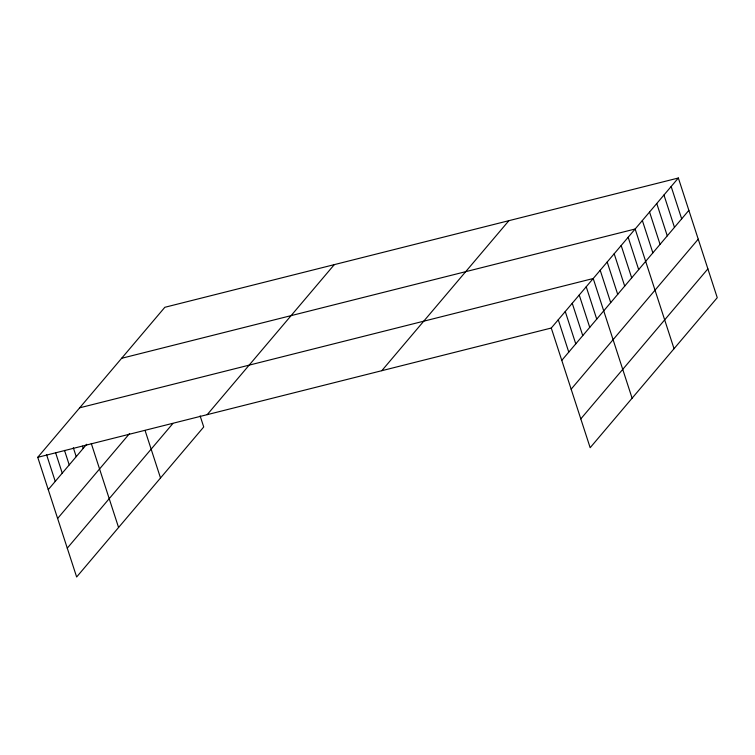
<?xml version="1.0" encoding="UTF-8"?>
<svg xmlns="http://www.w3.org/2000/svg" width="755" height="755" viewBox="0 0 755 755"><rect width="100%" height="100%" fill="white"/><g stroke="black" fill="none" stroke-linecap="round" stroke-linejoin="round"><path stroke-width="1.13" d="M200.122 415.892L203.727 426.971L76.642 576.99L37.75 457.313L164.835 307.294L678.358 178.01L717.25 297.687L590.165 447.706L551.273 328.029L678.358 178.01M48.254 489.646L86.702 444.27M57.625 518.468L129.615 433.493M67.27 548.168L172.753 423.659M207.21 414.646L334.305 264.627M381.813 370.686L508.898 220.668M561.786 360.371L688.871 210.352M571.148 389.193L698.233 239.175M580.793 418.883L707.888 268.865M121.63 358.295L635.153 229.01L674.036 348.697M79.69 407.804L593.213 278.519L632.105 398.206M37.75 457.313L551.273 328.029M671.157 186.513L681.671 218.856M663.956 195.007L674.47 227.349M656.756 203.51L667.269 235.853M649.555 212.013L660.068 244.356M642.354 220.517L652.867 252.859M628.16 237.268L638.673 269.611M621.176 245.517L631.68 277.859M614.183 253.765L624.696 286.107M607.19 262.013L617.703 294.356M600.206 270.271L610.71 302.613M586.22 286.768L596.733 319.11M579.236 295.026L589.74 327.359M572.243 303.274L582.756 335.616M565.259 311.522L575.763 343.865M558.266 319.771L568.77 352.113M145.073 430.463L160.513 477.981M91.279 443.468L118.573 527.49M82.484 446.167L83.21 448.394M73.32 447.724L76.217 456.643M64.515 450.395L69.224 464.901M55.719 453.075L62.24 473.149M46.555 454.633L55.247 481.397"/></g></svg>
